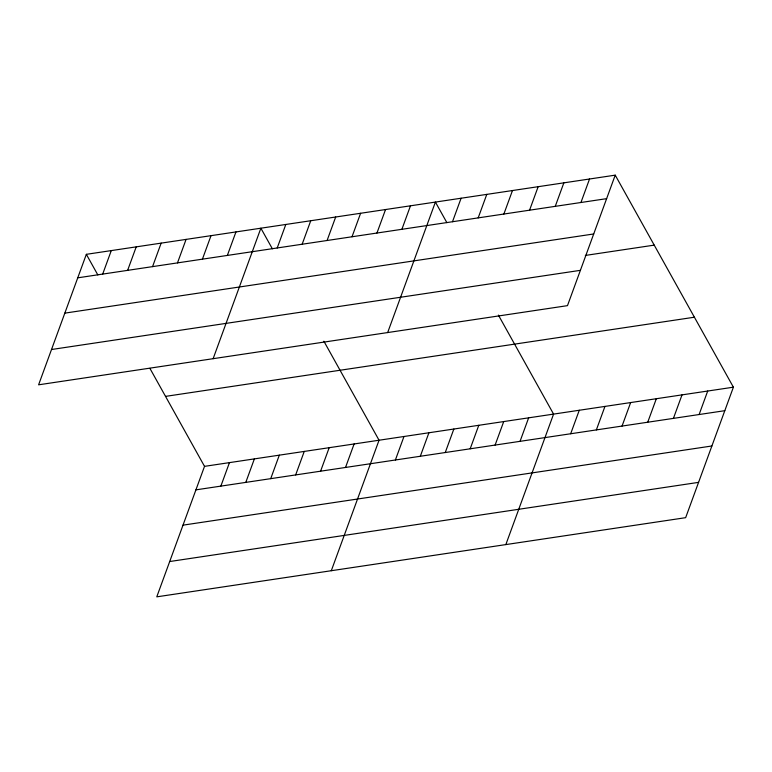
<?xml version="1.0" encoding="UTF-8"?>
<svg xmlns="http://www.w3.org/2000/svg" width="772" height="772" viewBox="0 0 772 772"><rect width="100%" height="100%" fill="white"/><g stroke="black" fill="none" stroke-linecap="round" stroke-linejoin="round"><path stroke-width="1.16" d="M86.348 254.326L38.6 384.813L567.478 305.644L615.226 175.157L86.348 254.326L97.822 274.909M102.686 274.089L111.284 250.591M127.621 270.364L136.219 246.866M152.557 266.63L161.155 243.132M177.483 262.895L186.081 239.397M202.418 259.16L211.017 235.663M227.354 255.426L235.952 231.938M213.13 358.69L260.878 228.203L272.352 248.777M277.216 247.966L285.814 224.469M149.903 368.35L204.522 466.356L156.774 596.843L685.652 517.674L733.4 387.187L615.226 175.157M302.151 244.232L310.749 220.734M220.86 486.119L229.458 462.621M327.087 240.497L335.685 217M245.785 482.384L254.384 458.886M352.013 236.772L360.611 213.275M270.721 478.65L279.319 455.152M376.948 233.038L385.546 209.54M295.657 474.925L304.255 451.427M401.884 229.303L410.482 205.806M320.583 471.19L329.19 447.692M387.66 332.568L435.408 202.071L446.882 222.654M345.518 467.456L354.116 443.958M452.498 221.728L461.096 198.23M331.304 570.72L379.052 440.223L323.873 341.224M478.186 217.878L486.785 194.38M395.389 459.996L403.988 436.498M503.875 214.037L512.473 190.539M420.315 456.262L428.914 432.764M529.563 210.187L538.161 186.689M445.251 452.527L453.849 429.029M555.251 206.346L563.849 182.848M470.187 448.793L478.785 425.295M580.94 202.496L589.538 179.007M495.113 445.068L503.72 421.57M520.048 441.333L528.646 417.835M505.834 544.588L553.582 414.101L498.403 315.101M570.672 433.758L579.27 410.26M596.36 429.907L604.958 406.41M622.049 426.067L630.647 402.569M647.737 422.216L656.335 398.719M673.425 418.376L682.023 394.878M699.114 414.525L707.712 391.028M77.75 277.823L606.628 198.655M64.829 313.133L593.716 233.964M585.33 255.435L654.231 245.129M51.521 349.513L580.399 270.335M165.526 396.383L694.404 317.215M204.522 466.356L733.4 387.187M195.924 489.853L724.802 410.685M183.003 525.153L711.88 445.984M169.686 561.534L698.573 482.365"/></g></svg>
